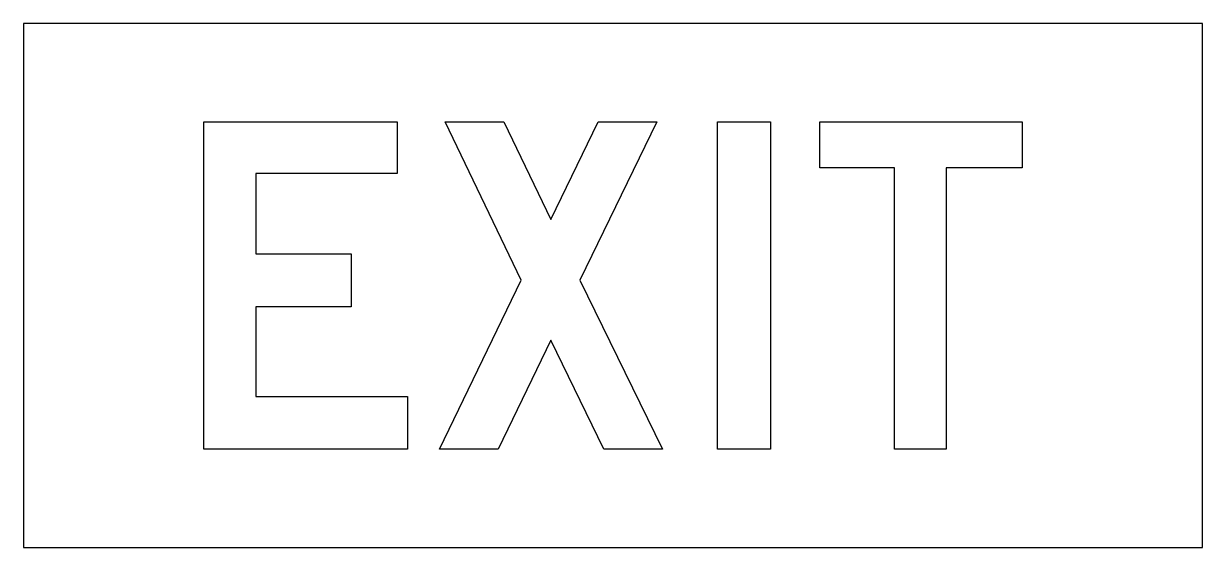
# Model space of a CAD drawing. Extents: x 0 to 36, y 0 to 16.
import ezdxf

# ---------------------------------------------------------------- set-up
doc = ezdxf.new("R2010")
doc.units = 0
doc.layers.add('CUT', color=7, linetype='Continuous')
doc.layers.add('OUTSIDE', color=1, linetype='Continuous')

msp = doc.modelspace()

# ---------------------------------------------------------------- linework, layer by layer
at = {"layer": 'CUT'}
for points in [[(11.404, 13), (11.404, 11.421), (7.088, 11.421), (7.088, 8.965), (10, 8.965), (10, 7.351), (7.088, 7.351), (7.088, 4.614), (11.72, 4.614), (11.72, 3), (5.509, 3), (5.509, 13)], [(14.492, 3), (12.702, 3), (15.193, 8.158), (12.878, 13), (14.667, 13), (16.106, 10.018), (17.544, 13), (19.334, 13), (16.983, 8.158), (19.509, 3), (17.72, 3), (16.106, 6.333)], [(22.807, 13), (22.807, 3), (21.193, 3), (21.193, 13)], [(26.596, 3), (26.596, 11.596), (24.316, 11.596), (24.316, 13), (30.491, 13), (30.491, 11.596), (28.175, 11.596), (28.175, 3)]]:
    msp.add_lwpolyline(points, close=True, dxfattribs=at)
at = {"layer": 'OUTSIDE'}
msp.add_lwpolyline([(0, 0), (36, 0), (36, 16), (0, 16)], close=True, dxfattribs=at)

doc.saveas('drawing.dxf')
